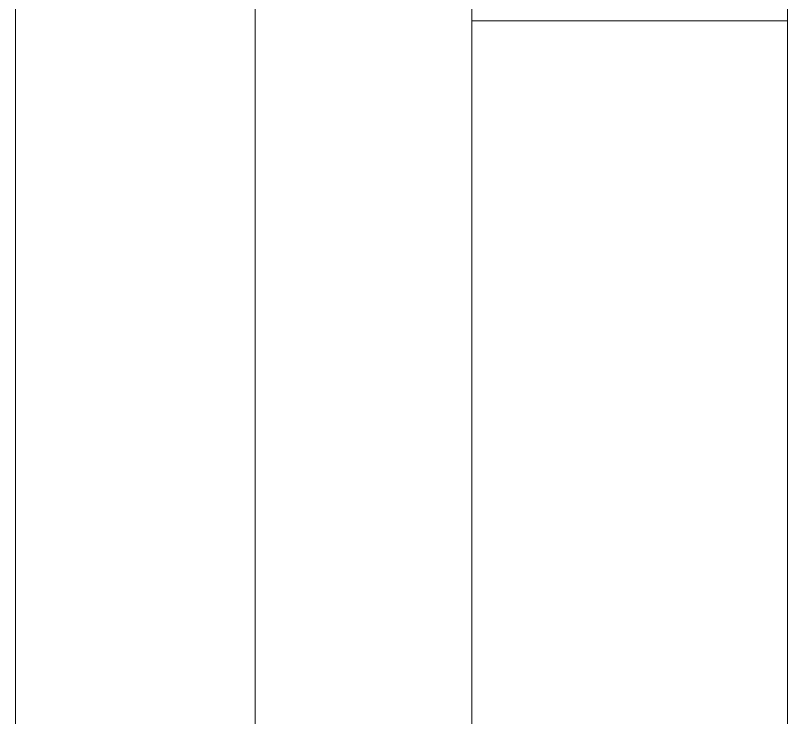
# Model space of a CAD drawing. Header units: metres. Extents: x -18745 to 220762, y -1579758 to -1356048.
# Drawn here: x 161807.3 to 162290.3, y -1422841.7 to -1422402.6 of the extents above; entities that cross this region are included whole.
import ezdxf

# ---------------------------------------------------------------- set-up
doc = ezdxf.new("R2010")
doc.units = ezdxf.units.M
doc.layers.get('0').update_dxf_attribs({"lineweight": 0})
for name, color, linetype, lineweight in [('A-100 - Copy$0$Medical Equipment and Furniture', 8, 'Continuous', 0), ('A-100 - Copy$0$Medical Equipment and Furniture1', 8, 'Continuous', 5), ('A-100 - Copy$0$Walls', 8, 'Continuous', 0)]:
    doc.layers.add(name, color=color, linetype=linetype, lineweight=lineweight)

# ---------------------------------------------------------------- blocks, each defined once
blk = doc.blocks.new('A-100 - Copy$0$GF21008-P')
at = {"layer": 'A-100 - Copy$0$Medical Equipment and Furniture1'}
for p, q in [((-0.77088, 0), (0.79062, 0)), ((0.01974, -0.1974), (0.01974, 0)), ((-0.7767, -0.1974), (0.79645, -0.1974))]:
    blk.add_line(p, q, dxfattribs=at)
blk = doc.blocks.new('A-100 - Copy')
at = {"layer": 'A-100 - Copy$0$Walls'}
for p, q in [((161807.33, -1424712.69, 0), (161807.33, -1411222.69, 0)), ((161957.33, -1423972.69, 0), (161957.33, -1419830.83, 0))]:
    blk.add_line(p, q, dxfattribs=at)
at = {"layer": 'A-100 - Copy$0$Medical Equipment and Furniture', "xscale": -1000.000000000003, "yscale": 1000.000000000003, "zscale": 1000, "rotation": 90}
blk.add_blockref('A-100 - Copy$0$GF21008-P', (162092.91, -1422386.3, 0), dxfattribs=at)

msp = doc.modelspace()

# ---------------------------------------------------------------- block references
msp.add_blockref('A-100 - Copy', (0, 0))

doc.saveas('drawing.dxf')
